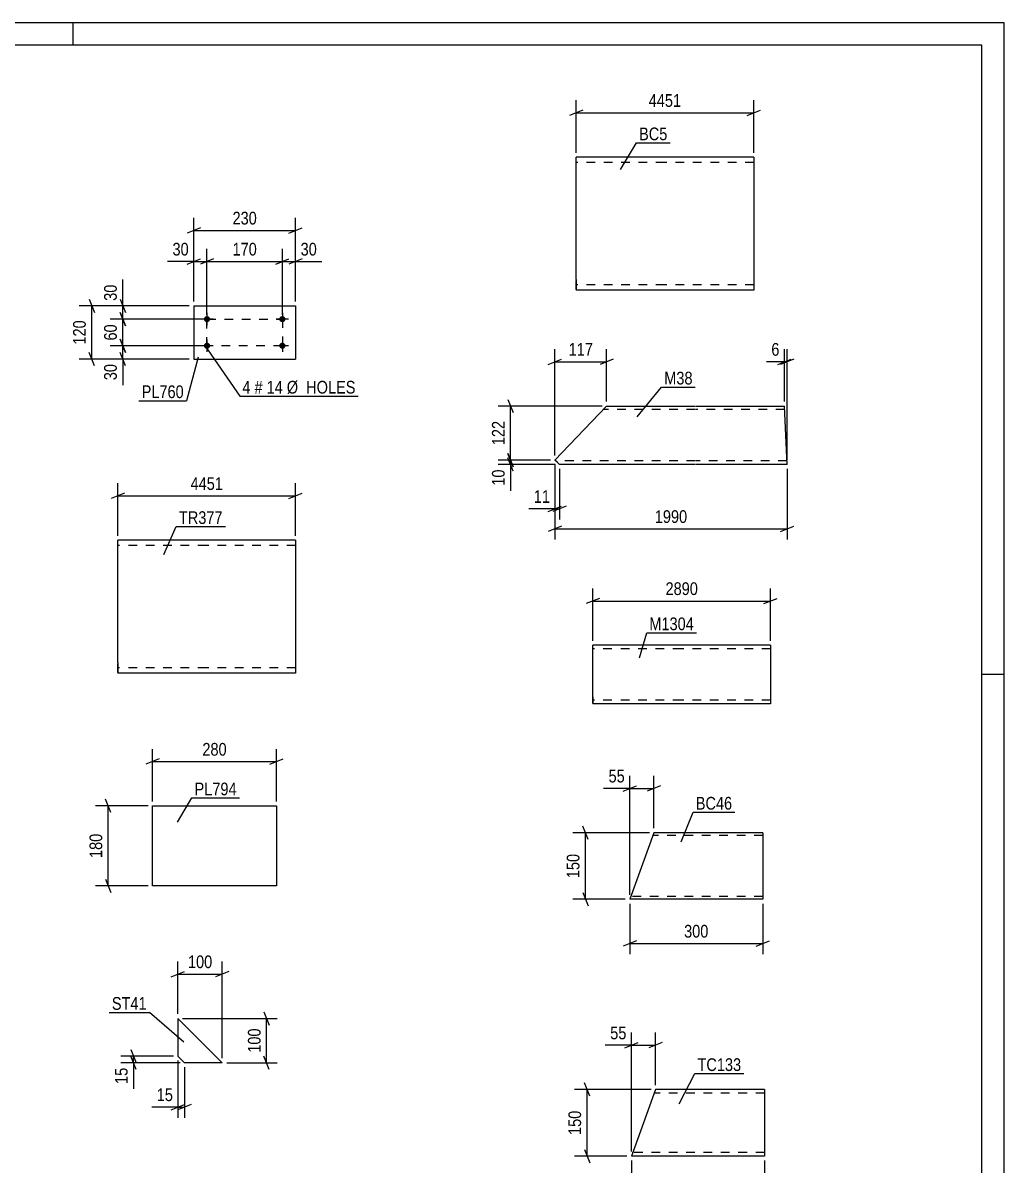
# Model space of a CAD drawing. Header units: millimetres. Extents: x 0 to 841, y 0 to 594.
# Drawn here: x 619.6 to 841, y 336.3 to 594 of the extents above; entities that cross this region are included whole.
import ezdxf

# ---------------------------------------------------------------- set-up
doc = ezdxf.new("R2010")
doc.units = ezdxf.units.MM
doc.linetypes.add('DXK_LINE_DOT2', pattern=[3.9198, 1.9599, -1.9599])
doc.styles.add('Arial Narrow', font='ARIALN.TTF', dxfattribs={"height": 0.2})

# ---------------------------------------------------------------- blocks, each defined once
blk = doc.blocks.new('Unknown-814407374-1129')
at = {"color": 5, "linetype": 'Continuous'}
for p, q in [((841, 594), (0, 594)), ((631, 589), (631, 594)), ((841, 0), (841, 594)), ((836, 589), (5, 589)), ((836, 5), (836, 589)), ((841, 447), (836, 447))]:
    blk.add_line(p, q, dxfattribs=at)
blk = doc.blocks.new('Part-814407374-15529 - 15528')
at = {"color": 2, "linetype": 'Continuous'}
for p, q in [((764.42, 563.7), (744.42, 563.7)), ((744.42, 536.1), (744.42, 563.7)), ((784.52, 563.7), (764.52, 563.7)), ((784.52, 563.7), (784.52, 533.7)), ((744.42, 536.1), (744.42, 533.7)), ((764.42, 533.7), (744.42, 533.7)), ((784.52, 533.7), (764.52, 533.7))]:
    blk.add_line(p, q, dxfattribs=at)
at = {"color": 7, "linetype": 'DXK_LINE_DOT2'}
for p, q in [((764.42, 562.5), (744.42, 562.5)), ((784.52, 562.5), (764.52, 562.5)), ((744.42, 533.88), (744.42, 536.1)), ((744.42, 534.9), (744.42, 534.99)), ((764.42, 534.9), (744.42, 534.9)), ((784.52, 534.9), (764.52, 534.9)), ((784.52, 534.9), (784.52, 534.99))]:
    blk.add_line(p, q, dxfattribs=at)
blk = doc.blocks.new('Part-814407374-15538 - 15537')
at = {"color": 2, "linetype": 'Continuous'}
for p, q in [((739.66, 495.35), (751.33, 507.56)), ((751.33, 507.56), (771.33, 507.56)), ((771.43, 507.56), (791.43, 507.56)), ((792.03, 494.36), (791.43, 507.56)), ((740.23, 494.83), (739.66, 495.35)), ((740.72, 494.36), (740.23, 494.83)), ((771.33, 494.36), (740.72, 494.36)), ((792.03, 494.36), (771.43, 494.36))]:
    blk.add_line(p, q, dxfattribs=at)
at = {"color": 7, "linetype": 'DXK_LINE_DOT2'}
for p, q in [((771.33, 506.76), (750.57, 506.76)), ((791.47, 506.76), (771.43, 506.76)), ((739.67, 495.37), (739.66, 495.35)), ((739.66, 495.35), (739.67, 495.37)), ((739.69, 495.35), (739.67, 495.37)), ((739.67, 495.37), (739.89, 495.16)), ((771.33, 495.16), (739.89, 495.16)), ((791.99, 495.16), (771.43, 495.16)), ((791.99, 495.16), (791.99, 495.22))]:
    blk.add_line(p, q, dxfattribs=at)
blk = doc.blocks.new('Part-814407374-15545 - 15544')
at = {"color": 2, "linetype": 'Continuous'}
for p, q in [((768.21, 453.57), (748.21, 453.57)), ((748.21, 441.97), (748.21, 453.57)), ((788.31, 453.57), (768.31, 453.57)), ((788.31, 453.57), (788.31, 440.37)), ((748.21, 441.97), (748.21, 440.37)), ((768.21, 440.37), (748.21, 440.37)), ((788.31, 440.37), (768.31, 440.37))]:
    blk.add_line(p, q, dxfattribs=at)
at = {"color": 7, "linetype": 'DXK_LINE_DOT2'}
for p, q in [((768.21, 452.77), (748.21, 452.77)), ((788.31, 452.77), (768.31, 452.77)), ((748.21, 440.5), (748.21, 441.97)), ((748.21, 441.17), (748.21, 441.24)), ((768.21, 441.17), (748.21, 441.17)), ((788.31, 441.17), (768.31, 441.17)), ((788.31, 441.17), (788.31, 441.24))]:
    blk.add_line(p, q, dxfattribs=at)
blk = doc.blocks.new('Part-814407374-15553 - 15552')
at = {"color": 2, "linetype": 'Continuous'}
for p, q in [((762, 411.29), (756.54, 396.29)), ((786.54, 411.29), (762, 411.29)), ((786.54, 411.29), (786.54, 396.29)), ((786.54, 396.29), (756.54, 396.29))]:
    blk.add_line(p, q, dxfattribs=at)
at = {"color": 7, "linetype": 'DXK_LINE_DOT2'}
for p, q in [((786.54, 410.69), (761.79, 410.69)), ((756.76, 396.89), (756.78, 396.93)), ((786.54, 396.89), (756.76, 396.89)), ((786.54, 396.89), (786.54, 396.93))]:
    blk.add_line(p, q, dxfattribs=at)
blk = doc.blocks.new('Part-814407374-15561 - 15560')
at = {"color": 2, "linetype": 'Continuous'}
for p, q in [((762.37, 353.35), (756.91, 338.35)), ((786.91, 353.35), (762.37, 353.35)), ((786.91, 353.35), (786.91, 338.35)), ((786.91, 338.35), (756.91, 338.35))]:
    blk.add_line(p, q, dxfattribs=at)
at = {"color": 7, "linetype": 'DXK_LINE_DOT2'}
for p, q in [((786.91, 352.55), (762.08, 352.55)), ((757.2, 339.15), (757.22, 339.21)), ((786.91, 339.15), (757.2, 339.15)), ((786.91, 339.15), (786.91, 339.21))]:
    blk.add_line(p, q, dxfattribs=at)
blk = doc.blocks.new('Part-814407374-15661 - 15660')
at = {"color": 2, "linetype": 'Continuous'}
for p, q in [((658.17, 530.16), (658.17, 518.16)), ((658.17, 530.16), (681.17, 530.16)), ((681.17, 530.16), (681.17, 518.16)), ((658.17, 518.16), (681.17, 518.16))]:
    blk.add_line(p, q, dxfattribs=at)
blk = doc.blocks.new('Bolt-814407374-15662 - 15660')
at = {"linetype": 'Continuous'}
for points in [[(661.17, 526.46, -1), (661.17, 527.86, -1)], [(678.17, 526.46, -1), (678.17, 527.86, -1)], [(661.17, 520.46, -1), (661.17, 521.86, -1)], [(678.17, 520.46, -1), (678.17, 521.86, -1)]]:
    blk.add_hatch(color=1, dxfattribs=at).paths.add_polyline_path(points)
at = {"color": 1, "linetype": 'Continuous'}
for p, q in [((661.17, 528.56), (661.17, 525.76)), ((678.17, 528.56), (678.17, 525.76)), ((662.57, 527.16), (659.77, 527.16)), ((679.57, 527.16), (676.77, 527.16)), ((662.57, 521.16), (659.77, 521.16)), ((661.17, 522.56), (661.17, 519.76)), ((679.57, 521.16), (676.77, 521.16)), ((678.17, 522.56), (678.17, 519.76))]:
    blk.add_line(p, q, dxfattribs=at)
blk = doc.blocks.new('Part-814407374-15690 - 15689')
at = {"color": 2, "linetype": 'Continuous'}
for p, q in [((654.62, 369.4), (654.62, 360.9)), ((664.62, 359.4), (654.62, 369.4)), ((656.12, 359.4), (654.62, 360.9)), ((664.62, 359.4), (656.12, 359.4))]:
    blk.add_line(p, q, dxfattribs=at)
blk = doc.blocks.new('Part-814407374-15699 - 15698')
at = {"color": 2, "linetype": 'Continuous'}
for p, q in [((648.88, 399.33), (648.88, 417.33)), ((648.88, 417.33), (676.88, 417.33)), ((676.88, 417.33), (676.88, 399.33)), ((676.88, 399.33), (648.88, 399.33))]:
    blk.add_line(p, q, dxfattribs=at)
blk = doc.blocks.new('Part-814407374-15707 - 15706')
at = {"color": 2, "linetype": 'Continuous'}
for p, q in [((661.07, 477.27), (641.07, 477.27)), ((641.07, 449.67), (641.07, 477.27)), ((681.17, 477.27), (661.17, 477.27)), ((681.17, 477.27), (681.17, 447.27)), ((641.07, 449.67), (641.07, 447.27)), ((661.07, 447.27), (641.07, 447.27)), ((681.17, 447.27), (661.17, 447.27))]:
    blk.add_line(p, q, dxfattribs=at)
at = {"color": 7, "linetype": 'DXK_LINE_DOT2'}
for p, q in [((661.07, 476.07), (641.07, 476.07)), ((681.17, 476.07), (661.17, 476.07)), ((641.07, 447.45), (641.07, 449.67)), ((641.07, 448.47), (641.07, 448.56)), ((661.07, 448.47), (641.07, 448.47)), ((681.17, 448.47), (661.17, 448.47)), ((681.17, 448.47), (681.17, 448.56))]:
    blk.add_line(p, q, dxfattribs=at)
blk = doc.blocks.new('Rectangle-814407374-18456 - 15660')
at = {"color": 1, "linetype": 'DXK_LINE_DOT2'}
blk.add_lwpolyline([(661.17, 527.16), (678.17, 527.16), (678.17, 521.16), (661.17, 521.16), (661.17, 527.16)], close=True, dxfattribs=at)
blk = doc.blocks.new('StraightDimension-814407374-15767 - 15528')
at = {"color": 7, "linetype": 'Continuous'}
for p, q in [((744.42, 564.7), (744.42, 576.55)), ((784.52, 564.7), (784.52, 576.55)), ((745.92, 574.3), (742.92, 573.1)), ((744.42, 573.7), (784.52, 573.7)), ((783.02, 573.1), (786.02, 574.3))]:
    blk.add_line(p, q, dxfattribs=at)
at = {"color": 0}
blk.add_wipeout([(768.73, 574.45), (768.73, 578.65), (760.22, 578.65), (760.22, 574.45)], dxfattribs=at)
at = {"color": 3, "style": 'Arial Narrow'}
blk.add_text('4451', height=2.863, dxfattribs=at).set_placement((760.82, 575.05))
blk = doc.blocks.new('StraightDimension-814407374-15779 - 15537')
at = {"color": 7, "linetype": 'Continuous'}
for p, q in [((739.67, 494.37), (739.67, 481.96)), ((740.72, 493.36), (740.72, 481.96)), ((738.17, 483.76), (741.17, 484.96)), ((742.22, 484.96), (739.22, 483.76)), ((739.67, 484.36), (740.72, 484.36))]:
    blk.add_line(p, q, dxfattribs=at)
at = {"color": 0}
blk.add_wipeout([(739.15, 485.11), (739.15, 489.31), (734.29, 489.31), (734.29, 485.11)], dxfattribs=at)
at = {"color": 7, "linetype": 'Continuous'}
blk.add_line((739.67, 484.36), (733.77, 484.36), dxfattribs=at)
blk.add_line((739.67, 484.36), (733.77, 484.36), dxfattribs=at)
at = {"color": 3, "style": 'Arial Narrow'}
blk.add_text('11', height=2.863, dxfattribs=at).set_placement((734.89, 485.71))
blk = doc.blocks.new('StraightDimension-814407374-15771 - 15537')
at = {"color": 7, "linetype": 'Continuous'}
for p, q in [((789.93, 516.96), (792.93, 518.16)), ((793.53, 518.16), (790.53, 516.96)), ((791.43, 508.56), (791.43, 520.41)), ((792.03, 495.36), (792.03, 520.41)), ((791.43, 517.56), (792.03, 517.56))]:
    blk.add_line(p, q, dxfattribs=at)
at = {"color": 0}
blk.add_wipeout([(790.91, 518.31), (790.91, 522.51), (787.88, 522.51), (787.88, 518.31)], dxfattribs=at)
at = {"color": 7, "linetype": 'Continuous'}
blk.add_line((791.43, 517.56), (787.36, 517.56), dxfattribs=at)
blk.add_line((791.43, 517.56), (787.36, 517.56), dxfattribs=at)
at = {"color": 3, "style": 'Arial Narrow'}
blk.add_text('6', height=2.86, dxfattribs=at).set_placement((788.48, 518.91))
blk = doc.blocks.new('StraightDimension-814407374-18476 - 15537')
at = {"color": 7, "linetype": 'Continuous'}
for p, q in [((738.67, 495.37), (726.82, 495.37)), ((729.07, 496.87), (730.27, 493.87)), ((730.27, 492.86), (729.07, 495.86)), ((729.67, 494.36), (729.67, 495.37)), ((739.72, 494.36), (726.82, 494.36))]:
    blk.add_line(p, q, dxfattribs=at)
at = {"color": 0}
blk.add_wipeout([(728.92, 493.84), (724.72, 493.84), (724.72, 488.98), (728.92, 488.98)], dxfattribs=at)
at = {"color": 7, "linetype": 'Continuous'}
blk.add_line((729.67, 494.36), (729.67, 488.46), dxfattribs=at)
blk.add_line((729.67, 494.36), (729.67, 488.46), dxfattribs=at)
at = {"color": 3, "style": 'Arial Narrow'}
blk.add_text('10', height=2.863, rotation=90.0002, dxfattribs=at).set_placement((728.32, 489.58))
blk = doc.blocks.new('StraightDimension-814407374-15775 - 15537')
at = {"color": 7, "linetype": 'Continuous'}
for p, q in [((738.17, 516.96), (741.17, 518.16)), ((739.67, 496.37), (739.67, 520.41)), ((752.83, 518.16), (749.83, 516.96)), ((751.33, 508.56), (751.33, 520.41)), ((739.67, 517.56), (751.33, 517.56))]:
    blk.add_line(p, q, dxfattribs=at)
at = {"color": 0}
blk.add_wipeout([(748.85, 518.31), (748.85, 522.51), (742.16, 522.51), (742.16, 518.31)], dxfattribs=at)
at = {"color": 3, "style": 'Arial Narrow'}
blk.add_text('117', height=2.863, dxfattribs=at).set_placement((742.76, 518.91))
blk = doc.blocks.new('StraightDimension-814407374-15797 - 15537')
at = {"color": 7, "linetype": 'Continuous'}
for p, q in [((739.67, 494.37), (739.67, 477.43)), ((792.03, 493.36), (792.03, 477.43)), ((741.17, 480.43), (738.17, 479.23)), ((739.67, 479.83), (792.03, 479.83)), ((790.53, 479.23), (793.53, 480.43))]:
    blk.add_line(p, q, dxfattribs=at)
at = {"color": 0}
blk.add_wipeout([(770.11, 480.58), (770.11, 484.78), (761.59, 484.78), (761.59, 480.58)], dxfattribs=at)
at = {"color": 3, "style": 'Arial Narrow'}
blk.add_text('1990', height=2.863, dxfattribs=at).set_placement((762.19, 481.18))
blk = doc.blocks.new('StraightDimension-814407374-18475 - 15537')
at = {"color": 7, "linetype": 'Continuous'}
for p, q in [((729.07, 509.06), (730.27, 506.06)), ((750.33, 507.56), (726.82, 507.56)), ((729.67, 495.37), (729.67, 507.56)), ((738.67, 495.37), (726.82, 495.37)), ((730.27, 493.87), (729.07, 496.87))]:
    blk.add_line(p, q, dxfattribs=at)
at = {"color": 0}
blk.add_wipeout([(728.92, 504.81), (724.72, 504.81), (724.72, 498.12), (728.92, 498.12)], dxfattribs=at)
at = {"color": 3, "style": 'Arial Narrow'}
blk.add_text('122', height=2.863, rotation=90.0002, dxfattribs=at).set_placement((728.32, 498.72))
blk = doc.blocks.new('StraightDimension-814407374-15801 - 15544')
at = {"color": 7, "linetype": 'Continuous'}
for p, q in [((749.71, 464.17), (746.71, 462.97)), ((748.21, 454.57), (748.21, 466.42)), ((786.81, 462.97), (789.81, 464.17)), ((788.31, 454.57), (788.31, 466.42)), ((748.21, 463.57), (788.31, 463.57))]:
    blk.add_line(p, q, dxfattribs=at)
at = {"color": 0}
blk.add_wipeout([(772.52, 464.32), (772.52, 468.52), (764.01, 468.52), (764.01, 464.32)], dxfattribs=at)
at = {"color": 3, "style": 'Arial Narrow'}
blk.add_text('2890', height=2.863, dxfattribs=at).set_placement((764.61, 464.92))
blk = doc.blocks.new('StraightDimension-814407374-15805 - 15552')
at = {"color": 7, "linetype": 'Continuous'}
for p, q in [((756.54, 397.29), (756.54, 424.14)), ((762, 412.29), (762, 424.14)), ((755.04, 420.69), (758.04, 421.89)), ((756.54, 421.29), (762, 421.29)), ((763.5, 421.89), (760.5, 420.69))]:
    blk.add_line(p, q, dxfattribs=at)
at = {"color": 0}
blk.add_wipeout([(756.02, 422.04), (756.02, 426.24), (751.16, 426.24), (751.16, 422.04)], dxfattribs=at)
at = {"color": 7, "linetype": 'Continuous'}
blk.add_line((756.54, 421.29), (750.64, 421.29), dxfattribs=at)
blk.add_line((756.54, 421.29), (750.64, 421.29), dxfattribs=at)
at = {"color": 3, "style": 'Arial Narrow'}
blk.add_text('55', height=2.863, dxfattribs=at).set_placement((751.76, 422.64))
blk = doc.blocks.new('StraightDimension-814407374-15809 - 15552')
at = {"color": 7, "linetype": 'Continuous'}
for p, q in [((747.14, 409.79), (745.94, 412.79)), ((761, 411.29), (743.69, 411.29)), ((746.54, 396.29), (746.54, 411.29)), ((745.94, 397.79), (747.14, 394.79)), ((755.54, 396.29), (743.69, 396.29))]:
    blk.add_line(p, q, dxfattribs=at)
at = {"color": 0}
blk.add_wipeout([(745.79, 407.13), (741.59, 407.13), (741.59, 400.44), (745.79, 400.44)], dxfattribs=at)
at = {"color": 3, "style": 'Arial Narrow'}
blk.add_text('150', height=2.863, rotation=90.0002, dxfattribs=at).set_placement((745.19, 401.04))
blk = doc.blocks.new('StraightDimension-814407374-15815 - 15552')
at = {"color": 7, "linetype": 'Continuous'}
for p, q in [((756.54, 395.29), (756.54, 383.89)), ((786.54, 395.29), (786.54, 383.89)), ((758.04, 386.89), (755.04, 385.69)), ((785.04, 385.69), (788.04, 386.89)), ((756.54, 386.29), (786.54, 386.29))]:
    blk.add_line(p, q, dxfattribs=at)
at = {"color": 0}
blk.add_wipeout([(774.89, 387.04), (774.89, 391.24), (768.2, 391.24), (768.2, 387.04)], dxfattribs=at)
at = {"color": 3, "style": 'Arial Narrow'}
blk.add_text('300', height=2.863, dxfattribs=at).set_placement((768.8, 387.64))
blk = doc.blocks.new('StraightDimension-814407374-15823 - 15560')
at = {"color": 7, "linetype": 'Continuous'}
for p, q in [((761.37, 353.35), (744.06, 353.35)), ((747.51, 351.85), (746.31, 354.85)), ((746.91, 338.35), (746.91, 353.35)), ((755.91, 338.35), (744.06, 338.35)), ((746.31, 339.85), (747.51, 336.85))]:
    blk.add_line(p, q, dxfattribs=at)
at = {"color": 0}
blk.add_wipeout([(746.16, 349.2), (741.96, 349.2), (741.96, 342.51), (746.16, 342.51)], dxfattribs=at)
at = {"color": 3, "style": 'Arial Narrow'}
blk.add_text('150', height=2.863, rotation=90.0002, dxfattribs=at).set_placement((745.56, 343.11))
blk = doc.blocks.new('StraightDimension-814407374-15819 - 15560')
at = {"color": 7, "linetype": 'Continuous'}
for p, q in [((756.91, 339.35), (756.91, 366.2)), ((762.37, 354.35), (762.37, 366.2)), ((755.41, 362.75), (758.41, 363.95)), ((763.87, 363.95), (760.87, 362.75)), ((756.91, 363.35), (762.37, 363.35))]:
    blk.add_line(p, q, dxfattribs=at)
at = {"color": 0}
blk.add_wipeout([(756.38, 364.1), (756.38, 368.3), (751.53, 368.3), (751.53, 364.1)], dxfattribs=at)
at = {"color": 7, "linetype": 'Continuous'}
blk.add_line((756.91, 363.35), (751, 363.35), dxfattribs=at)
blk.add_line((756.91, 363.35), (751, 363.35), dxfattribs=at)
at = {"color": 3, "style": 'Arial Narrow'}
blk.add_text('55', height=2.863, dxfattribs=at).set_placement((752.13, 364.7))
blk = doc.blocks.new('StraightDimension-814407374-15829 - 15560')
at = {"color": 7, "linetype": 'Continuous'}
for p, q in [((756.91, 337.35), (756.91, 325.95)), ((786.91, 337.35), (786.91, 325.95)), ((758.41, 328.95), (755.41, 327.75)), ((756.91, 328.35), (786.91, 328.35)), ((785.41, 327.75), (788.41, 328.95))]:
    blk.add_line(p, q, dxfattribs=at)
at = {"color": 0}
blk.add_wipeout([(775.25, 329.1), (775.25, 333.3), (768.57, 333.3), (768.57, 329.1)], dxfattribs=at)
at = {"color": 3, "style": 'Arial Narrow'}
blk.add_text('300', height=2.863, dxfattribs=at).set_placement((769.17, 329.7))
blk = doc.blocks.new('StraightDimension-814407374-16076 - 15660')
at = {"color": 7, "linetype": 'Continuous'}
for p, q in [((641.57, 531.66), (642.77, 528.66)), ((657.17, 530.16), (639.32, 530.16)), ((642.77, 525.66), (641.57, 528.66)), ((642.17, 527.16), (642.17, 530.16)), ((660.17, 527.16), (639.32, 527.16))]:
    blk.add_line(p, q, dxfattribs=at)
at = {"color": 0}
blk.add_wipeout([(641.42, 535.54), (637.22, 535.54), (637.22, 530.69), (641.42, 530.69)], dxfattribs=at)
at = {"color": 7, "linetype": 'Continuous'}
blk.add_line((642.17, 530.16), (642.17, 536.07), dxfattribs=at)
blk.add_line((642.17, 530.16), (642.17, 536.07), dxfattribs=at)
at = {"color": 3, "style": 'Arial Narrow'}
blk.add_text('30', height=2.863, rotation=90.0002, dxfattribs=at).set_placement((640.82, 531.29))
blk = doc.blocks.new('StraightDimension-814407374-16092 - 15660')
at = {"color": 7, "linetype": 'Continuous'}
for p, q in [((678.17, 528.16), (678.17, 543.01)), ((681.17, 531.16), (681.17, 543.01)), ((676.67, 539.56), (679.67, 540.76)), ((678.17, 540.16), (681.17, 540.16)), ((682.67, 540.76), (679.67, 539.56))]:
    blk.add_line(p, q, dxfattribs=at)
at = {"color": 0}
blk.add_wipeout([(686.55, 540.91), (686.55, 545.11), (681.69, 545.11), (681.69, 540.91)], dxfattribs=at)
at = {"color": 7, "linetype": 'Continuous'}
blk.add_line((681.17, 540.16), (687.07, 540.16), dxfattribs=at)
blk.add_line((681.17, 540.16), (687.07, 540.16), dxfattribs=at)
at = {"color": 3, "style": 'Arial Narrow'}
blk.add_text('30', height=2.863, dxfattribs=at).set_placement((682.29, 541.51))
blk = doc.blocks.new('StraightDimension-814407374-16078 - 15660')
at = {"color": 7, "linetype": 'Continuous'}
for p, q in [((660.17, 521.16), (639.32, 521.16)), ((641.57, 522.66), (642.77, 519.66)), ((642.17, 518.16), (642.17, 521.16)), ((657.17, 518.16), (639.32, 518.16)), ((642.77, 516.66), (641.57, 519.66))]:
    blk.add_line(p, q, dxfattribs=at)
at = {"color": 0}
blk.add_wipeout([(641.42, 517.64), (637.22, 517.64), (637.22, 512.78), (641.42, 512.78)], dxfattribs=at)
at = {"color": 7, "linetype": 'Continuous'}
blk.add_line((642.17, 518.16), (642.17, 512.26), dxfattribs=at)
blk.add_line((642.17, 518.16), (642.17, 512.26), dxfattribs=at)
at = {"color": 3, "style": 'Arial Narrow'}
blk.add_text('30', height=2.863, rotation=90.0002, dxfattribs=at).set_placement((640.82, 513.38))
blk = doc.blocks.new('StraightDimension-814407374-16077 - 15660')
at = {"color": 7, "linetype": 'Continuous'}
for p, q in [((641.57, 528.66), (642.77, 525.66)), ((660.17, 527.16), (639.32, 527.16)), ((642.17, 521.16), (642.17, 527.16)), ((660.17, 521.16), (639.32, 521.16)), ((642.77, 519.66), (641.57, 522.66))]:
    blk.add_line(p, q, dxfattribs=at)
at = {"color": 0}
blk.add_wipeout([(641.42, 526.59), (637.22, 526.59), (637.22, 521.73), (641.42, 521.73)], dxfattribs=at)
at = {"color": 3, "style": 'Arial Narrow'}
blk.add_text('60', height=2.863, rotation=90.0002, dxfattribs=at).set_placement((640.82, 522.33))
blk = doc.blocks.new('StraightDimension-814407374-16088 - 15660')
at = {"color": 7, "linetype": 'Continuous'}
for p, q in [((634.57, 531.66), (635.77, 528.66)), ((657.17, 530.16), (632.32, 530.16)), ((635.17, 518.16), (635.17, 530.16)), ((657.17, 518.16), (632.32, 518.16)), ((635.77, 516.66), (634.57, 519.66))]:
    blk.add_line(p, q, dxfattribs=at)
at = {"color": 0}
blk.add_wipeout([(634.42, 527.5), (630.22, 527.5), (630.22, 520.82), (634.42, 520.82)], dxfattribs=at)
at = {"color": 3, "style": 'Arial Narrow'}
blk.add_text('120', height=2.863, rotation=90.0002, dxfattribs=at).set_placement((633.82, 521.42))
blk = doc.blocks.new('StraightDimension-814407374-16093 - 15660')
at = {"color": 7, "linetype": 'Continuous'}
for p, q in [((661.17, 528.16), (661.17, 543.01)), ((678.17, 528.16), (678.17, 543.01)), ((662.67, 540.76), (659.67, 539.56)), ((661.17, 540.16), (678.17, 540.16)), ((676.67, 539.56), (679.67, 540.76))]:
    blk.add_line(p, q, dxfattribs=at)
at = {"color": 0}
blk.add_wipeout([(673.01, 540.91), (673.01, 545.11), (666.33, 545.11), (666.33, 540.91)], dxfattribs=at)
at = {"color": 3, "style": 'Arial Narrow'}
blk.add_text('170', height=2.863, dxfattribs=at).set_placement((666.93, 541.51))
blk = doc.blocks.new('StraightDimension-814407374-16094 - 15660')
at = {"color": 7, "linetype": 'Continuous'}
for p, q in [((658.17, 531.16), (658.17, 543.01)), ((661.17, 528.16), (661.17, 543.01)), ((656.67, 539.56), (659.67, 540.76)), ((658.17, 540.16), (661.17, 540.16)), ((662.67, 540.76), (659.67, 539.56))]:
    blk.add_line(p, q, dxfattribs=at)
at = {"color": 0}
blk.add_wipeout([(657.64, 540.91), (657.64, 545.11), (652.79, 545.11), (652.79, 540.91)], dxfattribs=at)
at = {"color": 7, "linetype": 'Continuous'}
blk.add_line((658.17, 540.16), (652.26, 540.16), dxfattribs=at)
blk.add_line((658.17, 540.16), (652.26, 540.16), dxfattribs=at)
at = {"color": 3, "style": 'Arial Narrow'}
blk.add_text('30', height=2.863, dxfattribs=at).set_placement((653.39, 541.51))
blk = doc.blocks.new('StraightDimension-814407374-16104 - 15660')
at = {"color": 7, "linetype": 'Continuous'}
for p, q in [((658.17, 531.16), (658.17, 550.01)), ((681.17, 531.16), (681.17, 550.01)), ((659.67, 547.76), (656.67, 546.56)), ((658.17, 547.16), (681.17, 547.16)), ((679.67, 546.56), (682.67, 547.76))]:
    blk.add_line(p, q, dxfattribs=at)
at = {"color": 0}
blk.add_wipeout([(673.01, 547.91), (673.01, 552.11), (666.33, 552.11), (666.33, 547.91)], dxfattribs=at)
at = {"color": 3, "style": 'Arial Narrow'}
blk.add_text('230', height=2.863, dxfattribs=at).set_placement((666.93, 548.51))
blk = doc.blocks.new('StraightDimension-814407374-16154 - 15689')
at = {"color": 7, "linetype": 'Continuous'}
for p, q in [((653.62, 360.9), (641.77, 360.9)), ((644.02, 362.4), (645.22, 359.4)), ((645.22, 357.9), (644.02, 360.9)), ((644.62, 359.4), (644.62, 360.9)), ((655.12, 359.4), (641.77, 359.4))]:
    blk.add_line(p, q, dxfattribs=at)
at = {"color": 0}
blk.add_wipeout([(643.87, 358.88), (639.67, 358.88), (639.67, 354.02), (643.87, 354.02)], dxfattribs=at)
at = {"color": 7, "linetype": 'Continuous'}
blk.add_line((644.62, 359.4), (644.62, 353.5), dxfattribs=at)
blk.add_line((644.62, 359.4), (644.62, 353.5), dxfattribs=at)
at = {"color": 3, "style": 'Arial Narrow'}
blk.add_text('15', height=2.863, rotation=90.0002, dxfattribs=at).set_placement((643.27, 354.62))
blk = doc.blocks.new('StraightDimension-814407374-16146 - 15689')
at = {"color": 7, "linetype": 'Continuous'}
for p, q in [((654.62, 359.9), (654.62, 347)), ((656.12, 358.4), (656.12, 347)), ((653.12, 348.8), (656.12, 350)), ((657.62, 350), (654.62, 348.8)), ((654.62, 349.4), (656.12, 349.4))]:
    blk.add_line(p, q, dxfattribs=at)
at = {"color": 0}
blk.add_wipeout([(654.1, 350.15), (654.1, 354.35), (649.24, 354.35), (649.24, 350.15)], dxfattribs=at)
at = {"color": 7, "linetype": 'Continuous'}
blk.add_line((654.62, 349.4), (648.71, 349.4), dxfattribs=at)
blk.add_line((654.62, 349.4), (648.71, 349.4), dxfattribs=at)
at = {"color": 3, "style": 'Arial Narrow'}
blk.add_text('15', height=2.863, dxfattribs=at).set_placement((649.84, 350.75))
blk = doc.blocks.new('StraightDimension-814407374-16158 - 15689')
at = {"color": 7, "linetype": 'Continuous'}
for p, q in [((655.62, 369.4), (677.02, 369.4)), ((674.02, 370.9), (675.22, 367.9)), ((674.62, 359.4), (674.62, 369.4)), ((675.22, 357.9), (674.02, 360.9)), ((665.62, 359.4), (677.02, 359.4))]:
    blk.add_line(p, q, dxfattribs=at)
at = {"color": 0}
blk.add_wipeout([(673.87, 367.75), (669.67, 367.75), (669.67, 361.06), (673.87, 361.06)], dxfattribs=at)
at = {"color": 3, "style": 'Arial Narrow'}
blk.add_text('100', height=2.863, rotation=90.0002, dxfattribs=at).set_placement((673.27, 361.66))
blk = doc.blocks.new('StraightDimension-814407374-16150 - 15689')
at = {"color": 7, "linetype": 'Continuous'}
for p, q in [((654.62, 370.4), (654.62, 382.25)), ((664.62, 360.4), (664.62, 382.25)), ((653.12, 378.8), (656.12, 380)), ((654.62, 379.4), (664.62, 379.4)), ((666.12, 380), (663.12, 378.8))]:
    blk.add_line(p, q, dxfattribs=at)
at = {"color": 0}
blk.add_wipeout([(662.96, 380.15), (662.96, 384.35), (656.28, 384.35), (656.28, 380.15)], dxfattribs=at)
at = {"color": 3, "style": 'Arial Narrow'}
blk.add_text('100', height=2.863, dxfattribs=at).set_placement((656.88, 380.75))
blk = doc.blocks.new('StraightDimension-814407374-16162 - 15698')
at = {"color": 7, "linetype": 'Continuous'}
for p, q in [((639.48, 415.83), (638.28, 418.83)), ((647.88, 417.33), (636.03, 417.33)), ((638.88, 399.33), (638.88, 417.33)), ((638.28, 400.83), (639.48, 397.83)), ((647.88, 399.33), (636.03, 399.33))]:
    blk.add_line(p, q, dxfattribs=at)
at = {"color": 0}
blk.add_wipeout([(638.13, 411.67), (633.93, 411.67), (633.93, 404.99), (638.13, 404.99)], dxfattribs=at)
at = {"color": 3, "style": 'Arial Narrow'}
blk.add_text('180', height=2.863, rotation=90.0002, dxfattribs=at).set_placement((637.53, 405.59))
blk = doc.blocks.new('StraightDimension-814407374-16166 - 15698')
at = {"color": 7, "linetype": 'Continuous'}
for p, q in [((650.38, 427.93), (647.38, 426.73)), ((648.88, 418.33), (648.88, 430.18)), ((675.38, 426.73), (678.38, 427.93)), ((676.88, 418.33), (676.88, 430.18)), ((648.88, 427.33), (676.88, 427.33))]:
    blk.add_line(p, q, dxfattribs=at)
at = {"color": 0}
blk.add_wipeout([(666.22, 428.08), (666.22, 432.28), (659.53, 432.28), (659.53, 428.08)], dxfattribs=at)
at = {"color": 3, "style": 'Arial Narrow'}
blk.add_text('280', height=2.863, dxfattribs=at).set_placement((660.13, 428.68))
blk = doc.blocks.new('StraightDimension-814407374-16170 - 15706')
at = {"color": 7, "linetype": 'Continuous'}
for p, q in [((641.07, 478.27), (641.07, 490.12)), ((681.17, 478.27), (681.17, 490.12)), ((642.57, 487.87), (639.57, 486.67)), ((641.07, 487.27), (681.17, 487.27)), ((679.67, 486.67), (682.67, 487.87))]:
    blk.add_line(p, q, dxfattribs=at)
at = {"color": 0}
blk.add_wipeout([(665.37, 488.02), (665.37, 492.22), (656.86, 492.22), (656.86, 488.02)], dxfattribs=at)
at = {"color": 3, "style": 'Arial Narrow'}
blk.add_text('4451', height=2.863, dxfattribs=at).set_placement((657.46, 488.62))
blk = doc.blocks.new('Mark-814407374-16349 - 15528')
at = {"color": 0}
blk.add_wipeout([(765.03, 567.52), (765.03, 570.52), (758.64, 570.52), (758.64, 567.52)], dxfattribs=at)
blk.add_wipeout([(765.03, 567.52), (765.03, 570.52), (758.64, 570.52), (758.64, 567.52)], dxfattribs=at)
at = {"color": 30, "linetype": 'Continuous'}
for p, q in [((754.45, 560.89), (758.04, 566.92)), ((758.04, 566.92), (765.63, 566.92))]:
    blk.add_line(p, q, dxfattribs=at)
at = {"color": 3, "style": 'Arial Narrow'}
blk.add_text('BC5', height=2.863, dxfattribs=at).set_placement((758.64, 567.52))
blk = doc.blocks.new('Mark-814407374-16352 - 15537')
at = {"color": 0}
blk.add_wipeout([(770.71, 512.42), (770.71, 515.42), (764.32, 515.42), (764.32, 512.42)], dxfattribs=at)
blk.add_wipeout([(770.71, 512.42), (770.71, 515.42), (764.32, 515.42), (764.32, 512.42)], dxfattribs=at)
at = {"color": 30, "linetype": 'Continuous'}
for p, q in [((758.23, 505.12), (763.72, 511.82)), ((763.72, 511.82), (771.31, 511.82))]:
    blk.add_line(p, q, dxfattribs=at)
at = {"color": 3, "style": 'Arial Narrow'}
blk.add_text('M38', height=2.863, dxfattribs=at).set_placement((764.32, 512.42))
blk = doc.blocks.new('Mark-814407374-16355 - 15544')
at = {"color": 0}
blk.add_wipeout([(771.01, 456.99), (771.01, 459.99), (760.96, 459.99), (760.96, 456.99)], dxfattribs=at)
blk.add_wipeout([(771.01, 456.99), (771.01, 459.99), (760.96, 459.99), (760.96, 456.99)], dxfattribs=at)
at = {"color": 30, "linetype": 'Continuous'}
for p, q in [((758.71, 450.78), (760.36, 456.39)), ((760.36, 456.39), (771.61, 456.39))]:
    blk.add_line(p, q, dxfattribs=at)
at = {"color": 3, "style": 'Arial Narrow'}
blk.add_text('M1304', height=2.863, dxfattribs=at).set_placement((760.96, 456.99))
blk = doc.blocks.new('Mark-814407374-16358 - 15552')
at = {"color": 0}
blk.add_wipeout([(779.65, 416.51), (779.65, 419.51), (771.43, 419.51), (771.43, 416.51)], dxfattribs=at)
blk.add_wipeout([(779.65, 416.51), (779.65, 419.51), (771.43, 419.51), (771.43, 416.51)], dxfattribs=at)
at = {"color": 30, "linetype": 'Continuous'}
for p, q in [((768.15, 409.21), (770.83, 415.91)), ((770.83, 415.91), (780.25, 415.91))]:
    blk.add_line(p, q, dxfattribs=at)
at = {"color": 3, "style": 'Arial Narrow'}
blk.add_text('BC46', height=2.863, dxfattribs=at).set_placement((771.43, 416.51))
blk = doc.blocks.new('Mark-814407374-16361 - 15560')
at = {"color": 0}
blk.add_wipeout([(781.69, 357.54), (781.69, 360.54), (771.82, 360.54), (771.82, 357.54)], dxfattribs=at)
blk.add_wipeout([(781.69, 357.54), (781.69, 360.54), (771.82, 360.54), (771.82, 357.54)], dxfattribs=at)
at = {"color": 30, "linetype": 'Continuous'}
for p, q in [((767.7, 350.11), (771.22, 356.94)), ((771.22, 356.94), (782.29, 356.94))]:
    blk.add_line(p, q, dxfattribs=at)
at = {"color": 3, "style": 'Arial Narrow'}
blk.add_text('TC133', height=2.863, dxfattribs=at).set_placement((771.82, 357.54))
blk = doc.blocks.new('Mark-814407374-16397 - 15660')
at = {"color": 0}
blk.add_wipeout([(655.94, 509.35), (655.94, 512.35), (646.43, 512.35), (646.43, 509.35)], dxfattribs=at)
blk.add_wipeout([(655.94, 509.35), (655.94, 512.35), (646.43, 512.35), (646.43, 509.35)], dxfattribs=at)
at = {"color": 30, "linetype": 'Continuous'}
for p in [(659.15, 518.57), (645.83, 508.75)]:
    blk.add_line(p, (656.54, 508.75), dxfattribs=at)
at = {"color": 3, "style": 'Arial Narrow'}
blk.add_text('PL760', height=2.863, dxfattribs=at).set_placement((646.43, 509.35))
blk = doc.blocks.new('Mark-814407374-16400 - 15660')
at = {"color": 0}
blk.add_wipeout([(670.99, 510.37), (670.99, 513.37), (669.16, 513.37), (669.16, 510.37)], dxfattribs=at)
blk.add_wipeout([(670.99, 510.37), (670.99, 513.37), (669.16, 513.37), (669.16, 510.37)], dxfattribs=at)
at = {"color": 7, "linetype": 'Continuous'}
blk.add_line((660.7, 521.22), (668.56, 509.77), dxfattribs=at)
at = {"color": 0}
blk.add_wipeout([(673.72, 510.37), (673.72, 513.37), (671.89, 513.37), (671.89, 510.37)], dxfattribs=at)
blk.add_wipeout([(673.72, 510.37), (673.72, 513.37), (671.89, 513.37), (671.89, 510.37)], dxfattribs=at)
at = {"color": 3, "style": 'Arial Narrow'}
blk.add_text('4', height=2.86, dxfattribs=at).set_placement((669.16, 510.37))
at = {"color": 0}
blk.add_wipeout([(678.27, 510.37), (678.27, 513.37), (674.62, 513.37), (674.62, 510.37)], dxfattribs=at)
blk.add_wipeout([(678.27, 510.37), (678.27, 513.37), (674.62, 513.37), (674.62, 510.37)], dxfattribs=at)
at = {"color": 3, "style": 'Arial Narrow'}
blk.add_text('#', height=2.86, dxfattribs=at).set_placement((671.89, 510.37))
at = {"color": 0}
blk.add_wipeout([(694.7, 510.37), (694.7, 513.37), (679.17, 513.37), (679.17, 510.37)], dxfattribs=at)
blk.add_wipeout([(694.7, 510.37), (694.7, 513.37), (679.17, 513.37), (679.17, 510.37)], dxfattribs=at)
at = {"color": 7, "linetype": 'Continuous'}
blk.add_line((668.56, 509.77), (695.3, 509.77), dxfattribs=at)
at = {"color": 3, "style": 'Arial Narrow'}
for s, p in [('14', (674.62, 510.37)), ('Ø  HOLES', (679.17, 510.37))]:
    blk.add_text(s, height=2.863, dxfattribs=at).set_placement(p)
blk = doc.blocks.new('Mark-814407374-16410 - 15689')
at = {"color": 0}
blk.add_wipeout([(647.57, 371.35), (647.57, 374.35), (639.71, 374.35), (639.71, 371.35)], dxfattribs=at)
blk.add_wipeout([(647.57, 371.35), (647.57, 374.35), (639.71, 374.35), (639.71, 371.35)], dxfattribs=at)
at = {"color": 30, "linetype": 'Continuous'}
for p in [(639.11, 370.75), (655.97, 364.06)]:
    blk.add_line(p, (648.17, 370.75), dxfattribs=at)
at = {"color": 3, "style": 'Arial Narrow'}
blk.add_text('ST41', height=2.863, dxfattribs=at).set_placement((639.71, 371.35))
blk = doc.blocks.new('Mark-814407374-16413 - 15698')
at = {"color": 0}
blk.add_wipeout([(667.87, 419.73), (667.87, 422.73), (658.37, 422.73), (658.37, 419.73)], dxfattribs=at)
blk.add_wipeout([(667.87, 419.73), (667.87, 422.73), (658.37, 422.73), (658.37, 419.73)], dxfattribs=at)
at = {"color": 30, "linetype": 'Continuous'}
for p, q in [((654.51, 413.7), (657.77, 419.13)), ((657.77, 419.13), (668.47, 419.13))]:
    blk.add_line(p, q, dxfattribs=at)
at = {"color": 3, "style": 'Arial Narrow'}
blk.add_text('PL794', height=2.863, dxfattribs=at).set_placement((658.37, 419.73))
blk = doc.blocks.new('Mark-814407374-16416 - 15706')
at = {"color": 0}
blk.add_wipeout([(664.71, 480.95), (664.71, 483.95), (654.84, 483.95), (654.84, 480.95)], dxfattribs=at)
blk.add_wipeout([(664.71, 480.95), (664.71, 483.95), (654.84, 483.95), (654.84, 480.95)], dxfattribs=at)
at = {"color": 30, "linetype": 'Continuous'}
for p, q in [((651.43, 474.03), (654.24, 480.35)), ((654.24, 480.35), (665.31, 480.35))]:
    blk.add_line(p, q, dxfattribs=at)
at = {"color": 3, "style": 'Arial Narrow'}
blk.add_text('TR377', height=2.863, dxfattribs=at).set_placement((654.84, 480.95))

msp = doc.modelspace()

# ---------------------------------------------------------------- block references
for name in ['Unknown-814407374-1129', 'Part-814407374-15529 - 15528', 'Part-814407374-15661 - 15660', 'Bolt-814407374-15662 - 15660', 'Rectangle-814407374-18456 - 15660', 'Part-814407374-15538 - 15537', 'Part-814407374-15707 - 15706', 'Part-814407374-15545 - 15544', 'Part-814407374-15699 - 15698', 'Part-814407374-15553 - 15552', 'Part-814407374-15690 - 15689', 'Part-814407374-15561 - 15560']:
    msp.add_blockref(name, (0, 0))

# ---------------------------------------------------------------- next in the draw order: block references
for name in ['StraightDimension-814407374-15767 - 15528', 'StraightDimension-814407374-16092 - 15660', 'StraightDimension-814407374-16076 - 15660', 'StraightDimension-814407374-16078 - 15660', 'StraightDimension-814407374-15771 - 15537', 'Mark-814407374-16352 - 15537', 'StraightDimension-814407374-16170 - 15706', 'StraightDimension-814407374-15779 - 15537', 'StraightDimension-814407374-15801 - 15544', 'StraightDimension-814407374-15805 - 15552', 'StraightDimension-814407374-16162 - 15698', 'Mark-814407374-16358 - 15552', 'StraightDimension-814407374-16154 - 15689', 'Mark-814407374-16361 - 15560', 'StraightDimension-814407374-15823 - 15560']:
    msp.add_blockref(name, (0, 0))

# ---------------------------------------------------------------- next in the draw order: block references
for name in ['Mark-814407374-16349 - 15528', 'StraightDimension-814407374-16077 - 15660', 'StraightDimension-814407374-18476 - 15537', 'Mark-814407374-16416 - 15706', 'Mark-814407374-16355 - 15544', 'StraightDimension-814407374-16166 - 15698', 'StraightDimension-814407374-15809 - 15552', 'StraightDimension-814407374-15819 - 15560', 'StraightDimension-814407374-16146 - 15689', 'StraightDimension-814407374-15829 - 15560']:
    msp.add_blockref(name, (0, 0))

# ---------------------------------------------------------------- next in the draw order: block references
for name in ['StraightDimension-814407374-16093 - 15660', 'StraightDimension-814407374-16088 - 15660', 'Mark-814407374-16400 - 15660', 'StraightDimension-814407374-15775 - 15537', 'StraightDimension-814407374-15797 - 15537', 'Mark-814407374-16413 - 15698', 'StraightDimension-814407374-15815 - 15552', 'StraightDimension-814407374-16158 - 15689']:
    msp.add_blockref(name, (0, 0))

# ---------------------------------------------------------------- next in the draw order: block references
for name in ['StraightDimension-814407374-16094 - 15660', 'Mark-814407374-16397 - 15660', 'StraightDimension-814407374-18475 - 15537', 'StraightDimension-814407374-16150 - 15689']:
    msp.add_blockref(name, (0, 0))

# ---------------------------------------------------------------- next in the draw order: block references
for name in ['StraightDimension-814407374-16104 - 15660', 'Mark-814407374-16410 - 15689']:
    msp.add_blockref(name, (0, 0))

doc.saveas('drawing.dxf')
